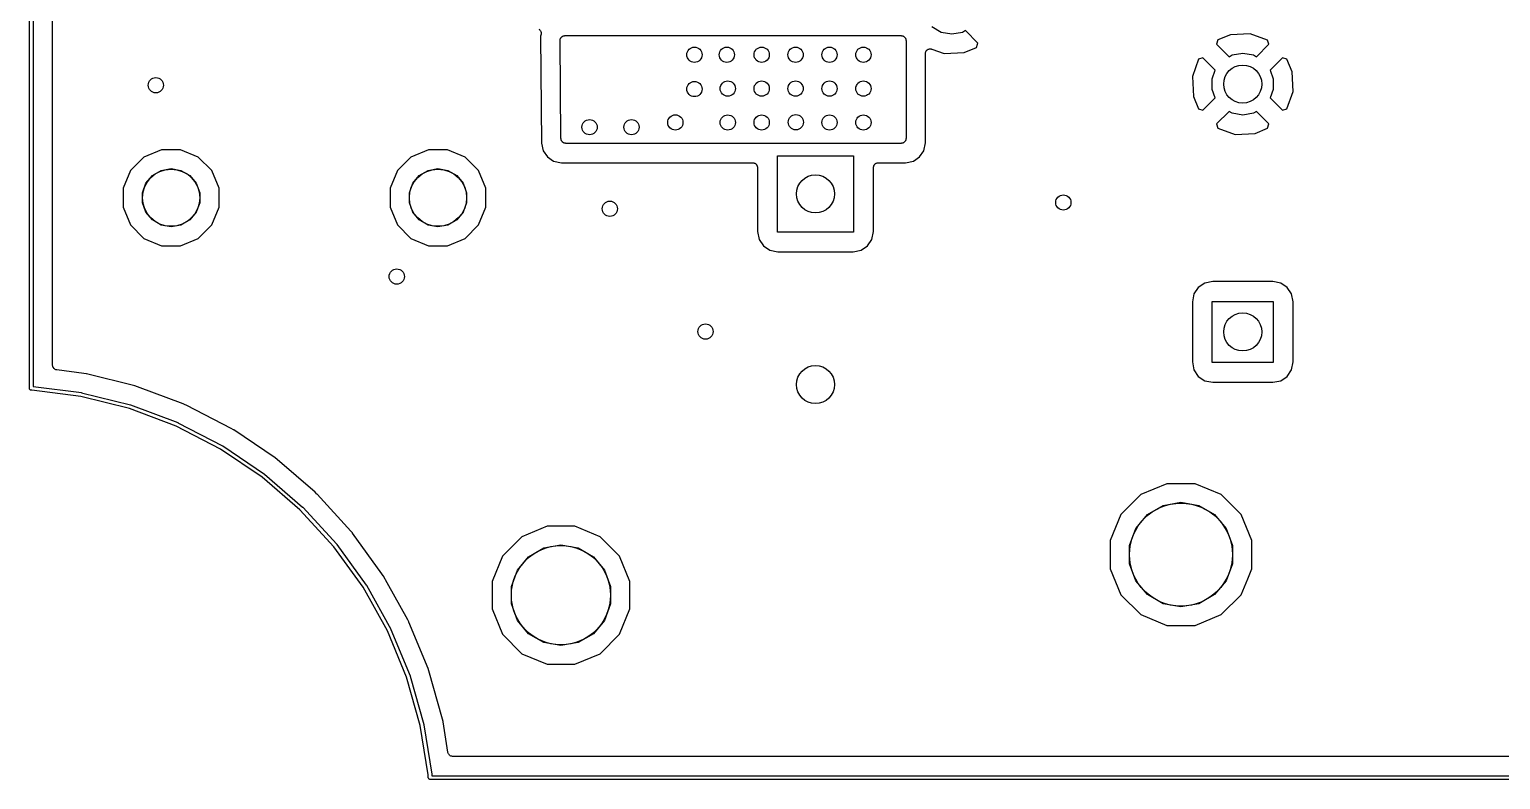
# Model space of a CAD drawing. Extents: x 202.7 to 262.5, y -125.5 to -33.7.
# Drawn here: x 202.71 to 241.29, y -125.46 to -105.79 of the extents above; entities that cross this region are included whole.
import ezdxf

# ---------------------------------------------------------------- set-up
doc = ezdxf.new("R2010")
doc.units = 0
doc.header["$MEASUREMENT"] = 0
doc.layers.add('BLACK', color=7, linetype='CONTINUOUS')

msp = doc.modelspace()

# ---------------------------------------------------------------- linework, layer by layer
at = {"layer": 'BLACK', "linetype": 'CONTINUOUS'}
for p, q in [((202.71, -115.204), (202.71, -44.0656)), ((202.81, -44.117), (202.81, -115.151)), ((203.318, -114.591), (203.318, -77.177)), ((216.067, -105.777), (216.085, -105.788)), ((216.085, -105.788), (216.086, -105.788)), ((216.086, -105.788), (216.086, -105.789)), ((216.086, -105.789), (216.1, -105.805)), ((216.1, -105.805), (216.113, -105.822)), ((216.113, -105.822), (216.114, -105.822)), ((216.114, -105.822), (216.114, -105.823)), ((216.114, -105.823), (216.121, -105.843)), ((216.128, -105.909), (216.117, -105.967)), ((216.117, -105.967), (216.142, -108.767)), ((216.121, -105.843), (216.128, -105.863)), ((216.128, -105.863), (216.128, -105.864)), ((216.128, -105.864), (216.129, -105.865)), ((216.129, -105.865), (216.128, -105.886)), ((216.128, -105.886), (216.128, -105.907)), ((216.128, -105.907), (216.128, -105.908)), ((216.128, -105.908), (216.128, -105.909)), ((216.626, -106.078), (216.628, -106.067)), ((216.649, -108.649), (216.626, -106.078)), ((216.628, -106.055), (216.632, -106.045)), ((216.628, -106.067), (216.628, -106.055)), ((216.632, -106.045), (216.633, -106.035)), ((216.633, -106.035), (216.639, -106.024)), ((216.639, -106.024), (216.643, -106.013)), ((216.643, -106.013), (216.65, -106.005)), ((216.65, -106.005), (216.655, -105.996)), ((216.655, -105.996), (216.664, -105.989)), ((216.664, -105.989), (216.671, -105.98)), ((216.671, -105.98), (216.681, -105.974)), ((216.681, -105.974), (216.689, -105.968)), ((216.689, -105.968), (216.7, -105.963)), ((216.7, -105.963), (216.71, -105.958)), ((216.71, -105.958), (216.72, -105.956)), ((216.72, -105.956), (216.73, -105.952)), ((216.73, -105.952), (216.742, -105.952)), ((216.742, -105.952), (216.753, -105.95)), ((216.753, -105.95), (225.573, -105.95)), ((225.573, -105.95), (225.584, -105.952)), ((225.584, -105.952), (225.595, -105.952)), ((225.595, -105.952), (225.605, -105.956)), ((225.605, -105.956), (225.616, -105.958)), ((225.616, -105.958), (225.626, -105.963)), ((225.626, -105.963), (225.636, -105.967)), ((225.636, -105.967), (225.645, -105.974)), ((225.645, -105.974), (225.655, -105.98)), ((225.655, -105.98), (225.662, -105.988)), ((225.662, -105.988), (225.67, -105.995)), ((225.67, -105.995), (225.676, -106.005)), ((225.676, -106.005), (225.683, -106.013)), ((225.683, -106.013), (225.687, -106.024)), ((225.687, -106.024), (225.692, -106.034)), ((225.692, -106.034), (225.694, -106.045)), ((225.694, -106.045), (225.698, -106.055)), ((225.698, -106.055), (225.698, -106.066)), ((225.698, -106.066), (225.7, -106.077)), ((225.7, -106.077), (225.7, -108.648)), ((226.622, -105.863), (226.378, -105.722)), ((226.9, -105.912), (226.622, -105.863)), ((227.178, -105.863), (226.9, -105.912)), ((227.258, -105.817), (227.178, -105.863)), ((227.585, -106.144), (227.258, -105.817)), ((233.88, -106.06), (233.845, -106.176)), ((234.205, -105.926), (233.88, -106.06)), ((234.728, -105.901), (234.205, -105.926)), ((235.181, -106.064), (234.728, -105.901)), ((235.215, -106.176), (235.181, -106.064)), ((226.208, -106.422), (226.21, -106.411)), ((226.208, -108.762), (226.208, -106.422)), ((226.21, -106.4), (226.214, -106.39)), ((226.21, -106.411), (226.21, -106.4)), ((226.214, -106.39), (226.216, -106.378)), ((226.216, -106.378), (226.221, -106.369)), ((226.221, -106.369), (226.225, -106.359)), ((226.225, -106.359), (226.232, -106.35)), ((226.232, -106.35), (226.238, -106.34)), ((226.238, -106.34), (226.246, -106.333)), ((226.246, -106.333), (226.253, -106.325)), ((226.253, -106.325), (226.263, -106.319)), ((226.263, -106.319), (226.272, -106.312)), ((226.272, -106.312), (226.282, -106.308)), ((226.282, -106.308), (226.291, -106.303)), ((226.291, -106.303), (226.302, -106.301)), ((226.302, -106.301), (226.313, -106.297)), ((226.313, -106.297), (226.324, -106.297)), ((226.324, -106.297), (226.334, -106.295)), ((226.334, -106.295), (226.346, -106.297)), ((226.346, -106.297), (226.357, -106.297)), ((226.357, -106.297), (226.367, -106.3)), ((226.367, -106.3), (226.378, -106.302)), ((226.378, -106.302), (226.702, -106.419)), ((226.702, -106.419), (227.225, -106.394)), ((227.225, -106.394), (227.55, -106.26)), ((227.55, -106.26), (227.575, -106.176)), ((227.575, -106.176), (227.585, -106.144)), ((227.575, -106.176), (227.575, -106.176)), ((233.845, -106.176), (234.172, -106.503)), ((234.172, -106.503), (234.252, -106.457)), ((234.252, -106.457), (234.53, -106.408)), ((234.53, -106.408), (234.808, -106.457)), ((234.808, -106.457), (234.888, -106.503)), ((234.888, -106.503), (235.215, -106.176)), ((233.374, -106.569), (233.211, -107.022)), ((233.486, -106.535), (233.374, -106.569)), ((233.81, -106.859), (233.486, -106.535)), ((233.73, -107.079), (233.81, -106.859)), ((235.574, -106.535), (235.25, -106.859)), ((235.25, -106.859), (235.33, -107.079)), ((235.69, -106.57), (235.574, -106.535)), ((235.824, -106.895), (235.69, -106.57)), ((233.211, -107.022), (233.236, -107.545)), ((233.73, -107.361), (233.73, -107.079)), ((235.33, -107.079), (235.33, -107.361)), ((235.849, -107.418), (235.824, -106.895)), ((233.236, -107.545), (233.37, -107.87)), ((233.486, -107.905), (233.81, -107.581)), ((233.81, -107.581), (233.73, -107.361)), ((235.33, -107.361), (235.25, -107.581)), ((235.25, -107.581), (235.574, -107.905)), ((235.686, -107.871), (235.849, -107.418)), ((233.37, -107.87), (233.486, -107.905)), ((234.172, -107.937), (233.845, -108.264)), ((234.252, -107.983), (234.172, -107.937)), ((234.53, -108.032), (234.252, -107.983)), ((234.808, -107.983), (234.53, -108.032)), ((234.888, -107.937), (234.808, -107.983)), ((235.215, -108.264), (234.888, -107.937)), ((235.574, -107.905), (235.686, -107.871)), ((233.845, -108.264), (233.879, -108.376)), ((233.879, -108.376), (234.332, -108.539)), ((234.855, -108.514), (235.18, -108.38)), ((235.18, -108.38), (235.215, -108.264)), ((216.142, -108.767), (216.183, -108.968)), ((216.651, -108.659), (216.649, -108.649)), ((216.651, -108.67), (216.651, -108.659)), ((216.655, -108.681), (216.651, -108.67)), ((216.657, -108.692), (216.655, -108.681)), ((216.662, -108.702), (216.657, -108.692)), ((216.666, -108.712), (216.662, -108.702)), ((216.673, -108.72), (216.666, -108.712)), ((216.679, -108.73), (216.673, -108.72)), ((216.687, -108.737), (216.679, -108.73)), ((216.694, -108.745), (216.687, -108.737)), ((216.704, -108.751), (216.694, -108.745)), ((216.713, -108.759), (216.704, -108.751)), ((216.723, -108.762), (216.713, -108.759)), ((216.732, -108.767), (216.723, -108.762)), ((216.744, -108.769), (216.732, -108.767)), ((216.755, -108.773), (216.744, -108.769)), ((216.765, -108.773), (216.755, -108.773)), ((216.776, -108.775), (216.765, -108.773)), ((225.573, -108.775), (216.776, -108.775)), ((225.584, -108.773), (225.573, -108.775)), ((225.595, -108.773), (225.584, -108.773)), ((225.605, -108.769), (225.595, -108.773)), ((225.616, -108.767), (225.605, -108.769)), ((225.626, -108.762), (225.616, -108.767)), ((225.636, -108.758), (225.626, -108.762)), ((225.645, -108.751), (225.636, -108.758)), ((225.655, -108.745), (225.645, -108.751)), ((225.662, -108.737), (225.655, -108.745)), ((225.67, -108.73), (225.662, -108.737)), ((225.676, -108.72), (225.67, -108.73)), ((225.683, -108.712), (225.676, -108.72)), ((225.687, -108.701), (225.683, -108.712)), ((225.692, -108.691), (225.687, -108.701)), ((225.694, -108.68), (225.692, -108.691)), ((225.698, -108.67), (225.694, -108.68)), ((225.7, -108.648), (225.698, -108.659)), ((225.698, -108.659), (225.698, -108.67)), ((226.167, -108.968), (226.208, -108.762)), ((234.332, -108.539), (234.855, -108.514)), ((205.712, -109.134), (205.359, -109.487)), ((206.175, -108.942), (205.712, -109.134)), ((206.675, -108.942), (206.175, -108.942)), ((207.138, -109.134), (206.675, -108.942)), ((207.491, -109.487), (207.138, -109.134)), ((212.712, -109.134), (212.359, -109.487)), ((213.175, -108.942), (212.712, -109.134)), ((213.675, -108.942), (213.175, -108.942)), ((214.138, -109.134), (213.675, -108.942)), ((214.491, -109.487), (214.138, -109.134)), ((216.183, -108.968), (216.293, -109.132)), ((216.293, -109.132), (216.457, -109.242)), ((222.325, -111.1), (222.325, -109.1)), ((222.325, -109.1), (224.325, -109.1)), ((224.325, -109.1), (224.325, -111.1)), ((225.893, -109.242), (226.057, -109.132)), ((226.057, -109.132), (226.167, -108.968)), ((205.359, -109.487), (205.167, -109.95)), ((205.935, -109.617), (206.165, -109.484)), ((206.165, -109.484), (206.425, -109.438)), ((206.425, -109.438), (206.685, -109.484)), ((206.685, -109.484), (206.915, -109.617)), ((207.683, -109.95), (207.491, -109.487)), ((212.359, -109.487), (212.167, -109.95)), ((212.935, -109.617), (213.165, -109.484)), ((213.165, -109.484), (213.425, -109.438)), ((213.425, -109.438), (213.685, -109.484)), ((213.685, -109.484), (213.915, -109.617)), ((214.683, -109.95), (214.491, -109.487)), ((216.457, -109.242), (216.663, -109.283)), ((216.663, -109.283), (221.678, -109.283)), ((221.678, -109.283), (221.688, -109.285)), ((221.688, -109.285), (221.7, -109.285)), ((221.7, -109.285), (221.71, -109.289)), ((221.71, -109.289), (221.721, -109.291)), ((221.721, -109.291), (221.731, -109.296)), ((221.731, -109.296), (221.741, -109.3)), ((221.741, -109.3), (221.75, -109.307)), ((221.75, -109.307), (221.759, -109.313)), ((221.759, -109.313), (221.766, -109.321)), ((221.766, -109.321), (221.775, -109.328)), ((221.775, -109.328), (221.78, -109.338)), ((221.78, -109.338), (221.788, -109.346)), ((221.788, -109.346), (221.791, -109.357)), ((221.791, -109.357), (221.797, -109.367)), ((221.797, -109.367), (221.799, -109.378)), ((221.799, -109.378), (221.803, -109.388)), ((221.803, -109.388), (221.803, -109.399)), ((221.803, -109.399), (221.805, -109.41)), ((221.805, -109.41), (221.805, -111.087)), ((224.845, -109.41), (224.847, -109.399)), ((224.845, -111.087), (224.845, -109.41)), ((224.847, -109.388), (224.851, -109.378)), ((224.847, -109.399), (224.847, -109.388)), ((224.851, -109.378), (224.853, -109.367)), ((224.853, -109.367), (224.859, -109.357)), ((224.859, -109.357), (224.862, -109.346)), ((224.862, -109.346), (224.87, -109.338)), ((224.87, -109.338), (224.875, -109.328)), ((224.875, -109.328), (224.884, -109.321)), ((224.884, -109.321), (224.891, -109.313)), ((224.891, -109.313), (224.9, -109.307)), ((224.9, -109.307), (224.909, -109.3)), ((224.909, -109.3), (224.919, -109.296)), ((224.919, -109.296), (224.929, -109.291)), ((224.929, -109.291), (224.94, -109.289)), ((224.94, -109.289), (224.95, -109.285)), ((224.95, -109.285), (224.962, -109.285)), ((224.962, -109.285), (224.972, -109.283)), ((224.972, -109.283), (225.687, -109.283)), ((225.687, -109.283), (225.893, -109.242)), ((205.167, -109.95), (205.167, -110.45)), ((205.675, -110.068), (205.765, -109.819)), ((205.765, -109.819), (205.935, -109.617)), ((206.915, -109.617), (207.085, -109.819)), ((207.085, -109.819), (207.175, -110.068)), ((207.683, -110.45), (207.683, -109.95)), ((212.167, -109.95), (212.167, -110.45)), ((212.675, -110.068), (212.765, -109.819)), ((212.765, -109.819), (212.935, -109.617)), ((213.915, -109.617), (214.085, -109.819)), ((214.085, -109.819), (214.175, -110.068)), ((214.683, -110.45), (214.683, -109.95)), ((205.675, -110.332), (205.675, -110.068)), ((205.765, -110.581), (205.675, -110.332)), ((207.175, -110.332), (207.085, -110.581)), ((207.175, -110.068), (207.175, -110.332)), ((212.675, -110.332), (212.675, -110.068)), ((212.765, -110.581), (212.675, -110.332)), ((214.175, -110.332), (214.085, -110.581)), ((214.175, -110.068), (214.175, -110.332)), ((205.167, -110.45), (205.359, -110.913)), ((205.935, -110.783), (205.765, -110.581)), ((207.085, -110.581), (206.915, -110.783)), ((207.491, -110.913), (207.683, -110.45)), ((212.167, -110.45), (212.359, -110.913)), ((212.935, -110.783), (212.765, -110.581)), ((214.085, -110.581), (213.915, -110.783)), ((214.491, -110.913), (214.683, -110.45)), ((205.359, -110.913), (205.712, -111.266)), ((206.165, -110.916), (205.935, -110.783)), ((206.425, -110.962), (206.165, -110.916)), ((206.685, -110.916), (206.425, -110.962)), ((206.915, -110.783), (206.685, -110.916)), ((207.138, -111.266), (207.491, -110.913)), ((212.359, -110.913), (212.712, -111.266)), ((213.165, -110.916), (212.935, -110.783)), ((213.425, -110.962), (213.165, -110.916)), ((213.685, -110.916), (213.425, -110.962)), ((213.915, -110.783), (213.685, -110.916)), ((214.138, -111.266), (214.491, -110.913)), ((221.805, -111.087), (221.846, -111.298)), ((224.325, -111.1), (222.325, -111.1)), ((224.804, -111.298), (224.845, -111.087)), ((205.712, -111.266), (206.175, -111.458)), ((206.175, -111.458), (206.675, -111.458)), ((206.675, -111.458), (207.138, -111.266)), ((212.712, -111.266), (213.175, -111.458)), ((213.175, -111.458), (213.675, -111.458)), ((213.675, -111.458), (214.138, -111.266)), ((221.846, -111.298), (221.959, -111.466)), ((221.959, -111.466), (222.127, -111.579)), ((224.523, -111.579), (224.691, -111.466)), ((224.691, -111.466), (224.804, -111.298)), ((222.127, -111.579), (222.338, -111.62)), ((222.338, -111.62), (224.312, -111.62)), ((224.312, -111.62), (224.523, -111.579)), ((233.364, -112.554), (233.251, -112.722)), ((233.532, -112.441), (233.364, -112.554)), ((233.743, -112.4), (233.532, -112.441)), ((235.317, -112.4), (233.743, -112.4)), ((235.528, -112.441), (235.317, -112.4)), ((235.696, -112.554), (235.528, -112.441)), ((235.809, -112.722), (235.696, -112.554)), ((233.251, -112.722), (233.21, -112.933)), ((233.21, -112.933), (233.21, -114.507)), ((233.73, -114.52), (233.73, -112.92)), ((233.73, -112.92), (235.33, -112.92)), ((235.33, -112.92), (235.33, -114.52)), ((235.85, -112.933), (235.809, -112.722)), ((235.85, -114.507), (235.85, -112.933)), ((233.21, -114.507), (233.251, -114.718)), ((235.33, -114.52), (233.73, -114.52)), ((235.809, -114.718), (235.85, -114.507)), ((203.319, -114.594), (203.318, -114.591)), ((203.318, -114.597), (203.319, -114.594)), ((203.322, -114.616), (203.318, -114.597)), ((203.326, -114.635), (203.322, -114.616)), ((203.327, -114.637), (203.326, -114.635)), ((203.328, -114.64), (203.327, -114.637)), ((203.338, -114.656), (203.328, -114.64)), ((203.348, -114.673), (203.338, -114.656)), ((203.35, -114.675), (203.348, -114.673)), ((203.352, -114.678), (203.35, -114.675)), ((203.367, -114.689), (203.352, -114.678)), ((203.381, -114.701), (203.367, -114.689)), ((203.384, -114.702), (203.381, -114.701)), ((203.387, -114.704), (203.384, -114.702)), ((203.405, -114.71), (203.387, -114.704)), ((203.423, -114.716), (203.405, -114.71)), ((203.426, -114.716), (203.423, -114.716)), ((203.429, -114.717), (203.426, -114.716)), ((204.135, -114.807), (203.429, -114.717)), ((204.2, -114.819), (204.135, -114.807)), ((204.201, -114.819), (204.2, -114.819)), ((204.202, -114.82), (204.201, -114.819)), ((204.204, -114.82), (204.202, -114.82)), ((204.206, -114.821), (204.204, -114.82)), ((204.204, -114.82), (204.204, -114.82)), ((205.478, -115.137), (204.206, -114.821)), ((233.251, -114.718), (233.364, -114.886)), ((233.364, -114.886), (233.532, -114.999)), ((235.528, -114.999), (235.696, -114.886)), ((235.696, -114.886), (235.809, -114.718)), ((202.712, -115.217), (202.71, -115.204)), ((202.721, -115.233), (202.712, -115.217)), ((202.735, -115.244), (202.721, -115.233)), ((202.751, -115.25), (202.735, -115.244)), ((202.769, -115.25), (202.751, -115.25)), ((202.777, -115.247), (202.769, -115.25)), ((204.058, -115.411), (202.777, -115.247)), ((202.81, -115.151), (204.074, -115.312)), ((204.074, -115.312), (204.079, -115.313)), ((204.079, -115.313), (204.079, -115.313)), ((204.079, -115.313), (204.08, -115.313)), ((204.08, -115.313), (205.359, -115.631)), ((205.542, -115.156), (205.478, -115.137)), ((205.544, -115.157), (205.542, -115.156)), ((205.542, -115.156), (205.542, -115.156)), ((205.545, -115.158), (205.544, -115.157)), ((205.546, -115.158), (205.545, -115.158)), ((205.547, -115.159), (205.546, -115.158)), ((206.744, -115.61), (205.547, -115.159)), ((233.532, -114.999), (233.743, -115.04)), ((233.743, -115.04), (235.317, -115.04)), ((235.317, -115.04), (235.528, -114.999)), ((205.332, -115.727), (204.058, -115.411)), ((206.56, -116.19), (205.332, -115.727)), ((205.359, -115.631), (205.359, -115.631)), ((205.359, -115.631), (205.359, -115.631)), ((205.359, -115.631), (205.364, -115.632)), ((205.364, -115.632), (205.364, -115.633)), ((205.364, -115.633), (205.365, -115.633)), ((205.365, -115.633), (206.598, -116.098)), ((206.774, -115.621), (206.744, -115.61)), ((206.744, -115.61), (206.744, -115.61)), ((206.835, -115.648), (206.774, -115.621)), ((206.837, -115.649), (206.835, -115.648)), ((206.835, -115.648), (206.835, -115.648)), ((206.838, -115.65), (206.837, -115.649)), ((206.84, -115.651), (206.838, -115.65)), ((206.838, -115.65), (206.838, -115.65)), ((208.005, -116.254), (206.84, -115.651)), ((206.598, -116.098), (206.603, -116.1)), ((206.603, -116.1), (206.603, -116.1)), ((206.603, -116.1), (206.603, -116.1)), ((206.603, -116.1), (207.774, -116.706)), ((207.725, -116.794), (206.56, -116.19)), ((208.062, -116.287), (208.005, -116.254)), ((208.063, -116.288), (208.062, -116.287)), ((208.062, -116.287), (208.062, -116.287)), ((208.064, -116.289), (208.063, -116.288)), ((208.065, -116.29), (208.064, -116.289)), ((208.067, -116.29), (208.065, -116.29)), ((209.153, -117.025), (208.067, -116.29)), ((208.812, -117.529), (207.725, -116.794)), ((207.774, -116.706), (207.774, -116.706)), ((207.774, -116.706), (207.774, -116.706)), ((207.774, -116.706), (207.778, -116.709)), ((207.778, -116.709), (207.779, -116.709)), ((207.779, -116.709), (207.779, -116.709)), ((207.779, -116.709), (208.871, -117.448)), ((209.206, -117.065), (209.153, -117.025)), ((209.207, -117.066), (209.206, -117.065)), ((209.206, -117.065), (209.206, -117.065)), ((209.208, -117.067), (209.207, -117.066)), ((209.209, -117.068), (209.208, -117.067)), ((209.21, -117.069), (209.209, -117.068)), ((210.203, -117.925), (209.21, -117.069)), ((209.806, -118.386), (208.812, -117.529)), ((208.871, -117.448), (208.875, -117.451)), ((208.875, -117.451), (208.875, -117.451)), ((208.875, -117.451), (208.875, -117.451)), ((208.875, -117.451), (209.874, -118.312)), ((210.251, -117.971), (210.203, -117.925)), ((210.252, -117.972), (210.251, -117.971)), ((210.251, -117.971), (210.251, -117.971)), ((210.253, -117.973), (210.252, -117.972)), ((210.254, -117.974), (210.253, -117.973)), ((210.255, -117.975), (210.254, -117.974)), ((211.141, -118.941), (210.255, -117.975)), ((231.858, -117.985), (231.335, -118.508)), ((232.54, -117.702), (231.858, -117.985)), ((233.28, -117.702), (232.54, -117.702)), ((233.962, -117.985), (233.28, -117.702)), ((234.485, -118.508), (233.962, -117.985)), ((210.694, -119.353), (209.806, -118.386)), ((209.874, -118.312), (209.874, -118.312)), ((209.874, -118.312), (209.874, -118.312)), ((209.874, -118.312), (209.878, -118.315)), ((209.878, -118.315), (209.878, -118.316)), ((209.878, -118.316), (209.878, -118.316)), ((209.878, -118.316), (210.769, -119.287)), ((232.029, -118.51), (232.441, -118.272)), ((232.441, -118.272), (232.91, -118.189)), ((232.91, -118.189), (233.379, -118.272)), ((233.379, -118.272), (233.791, -118.51)), ((216.29, -118.817), (215.626, -119.092)), ((217.01, -118.817), (216.29, -118.817)), ((217.674, -119.092), (217.01, -118.817)), ((231.335, -118.508), (231.052, -119.19)), ((231.723, -118.875), (232.029, -118.51)), ((233.791, -118.51), (234.097, -118.875)), ((234.768, -119.19), (234.485, -118.508)), ((211.183, -118.992), (211.141, -118.941)), ((211.184, -118.993), (211.183, -118.992)), ((211.185, -118.994), (211.184, -118.993)), ((211.185, -118.995), (211.185, -118.994)), ((211.186, -118.996), (211.185, -118.995)), ((211.187, -118.997), (211.186, -118.996)), ((211.955, -120.06), (211.187, -118.997)), ((215.626, -119.092), (215.117, -119.601)), ((217.837, -119.255), (217.674, -119.092)), ((231.052, -119.19), (231.052, -119.93)), ((231.56, -119.322), (231.723, -118.875)), ((234.097, -118.875), (234.26, -119.322)), ((234.768, -119.93), (234.768, -119.19)), ((211.462, -120.417), (210.694, -119.353)), ((210.769, -119.287), (210.772, -119.291)), ((210.772, -119.291), (210.773, -119.291)), ((210.773, -119.291), (210.773, -119.292)), ((210.773, -119.292), (211.545, -120.36)), ((215.117, -119.601), (214.842, -120.265)), ((215.801, -119.614), (216.199, -119.385)), ((216.199, -119.385), (216.65, -119.305)), ((216.65, -119.305), (217.101, -119.385)), ((217.101, -119.385), (217.499, -119.614)), ((218.183, -119.601), (217.837, -119.255)), ((217.837, -119.255), (217.837, -119.255)), ((218.458, -120.265), (218.183, -119.601)), ((231.56, -119.798), (231.56, -119.322)), ((234.26, -119.322), (234.26, -119.798)), ((215.35, -120.396), (215.507, -119.965)), ((215.507, -119.965), (215.801, -119.614)), ((217.499, -119.614), (217.793, -119.965)), ((217.793, -119.965), (217.95, -120.396)), ((231.052, -119.93), (231.335, -120.612)), ((231.723, -120.245), (231.56, -119.798)), ((234.26, -119.798), (234.097, -120.245)), ((234.66, -120.192), (234.768, -119.93)), ((211.545, -120.36), (211.545, -120.36)), ((211.545, -120.36), (211.545, -120.36)), ((211.545, -120.36), (211.547, -120.365)), ((211.547, -120.365), (211.548, -120.365)), ((211.548, -120.365), (211.548, -120.365)), ((211.548, -120.365), (212.189, -121.517)), ((211.99, -120.116), (211.955, -120.06)), ((211.991, -120.116), (211.99, -120.116)), ((211.991, -120.118), (211.991, -120.116)), ((211.992, -120.119), (211.991, -120.118)), ((211.992, -120.12), (211.992, -120.119)), ((211.993, -120.121), (211.992, -120.12)), ((212.094, -120.302), (211.993, -120.121)), ((212.632, -121.267), (212.094, -120.302)), ((212.094, -120.302), (212.094, -120.302)), ((214.842, -120.265), (214.842, -120.985)), ((218.458, -120.985), (218.458, -120.265)), ((232.029, -120.61), (231.723, -120.245)), ((234.097, -120.245), (233.791, -120.61)), ((234.485, -120.612), (234.66, -120.192)), ((234.66, -120.192), (234.66, -120.192)), ((212.101, -121.563), (211.462, -120.417)), ((215.35, -120.854), (215.35, -120.396)), ((217.95, -120.396), (217.95, -120.854)), ((231.335, -120.612), (231.858, -121.135)), ((232.441, -120.848), (232.029, -120.61)), ((233.791, -120.61), (233.379, -120.848)), ((233.962, -121.135), (234.485, -120.612)), ((214.842, -120.985), (215.117, -121.649)), ((215.507, -121.285), (215.35, -120.854)), ((217.95, -120.854), (217.793, -121.285)), ((218.183, -121.649), (218.458, -120.985)), ((231.858, -121.135), (232.54, -121.418)), ((232.91, -120.931), (232.441, -120.848)), ((233.379, -120.848), (232.91, -120.931)), ((233.28, -121.418), (233.962, -121.135)), ((212.189, -121.517), (212.189, -121.517)), ((212.189, -121.517), (212.189, -121.517)), ((212.189, -121.517), (212.192, -121.521)), ((212.192, -121.521), (212.192, -121.522)), ((212.192, -121.522), (212.192, -121.522)), ((212.192, -121.522), (212.695, -122.74)), ((212.661, -121.326), (212.632, -121.267)), ((212.662, -121.328), (212.661, -121.326)), ((212.661, -121.326), (212.661, -121.326)), ((212.662, -121.329), (212.662, -121.328)), ((212.662, -121.33), (212.662, -121.329)), ((212.663, -121.332), (212.662, -121.33)), ((213.163, -122.544), (212.663, -121.332)), ((215.801, -121.636), (215.507, -121.285)), ((217.793, -121.285), (217.499, -121.636)), ((232.54, -121.418), (233.28, -121.418)), ((212.601, -122.776), (212.101, -121.563)), ((215.117, -121.649), (215.626, -122.158)), ((216.199, -121.865), (215.801, -121.636)), ((216.65, -121.945), (216.199, -121.865)), ((217.101, -121.865), (216.65, -121.945)), ((217.499, -121.636), (217.101, -121.865)), ((217.674, -122.158), (218.183, -121.649)), ((215.626, -122.158), (216.29, -122.433)), ((217.01, -122.433), (217.674, -122.158)), ((213.185, -122.606), (213.163, -122.544)), ((213.186, -122.606), (213.185, -122.606)), ((213.186, -122.608), (213.186, -122.606)), ((213.186, -122.609), (213.186, -122.608)), ((213.186, -122.61), (213.186, -122.609)), ((213.187, -122.612), (213.186, -122.61)), ((213.543, -123.874), (213.187, -122.612)), ((216.29, -122.433), (217.01, -122.433)), ((212.957, -124.039), (212.601, -122.776)), ((212.695, -122.74), (212.697, -122.745)), ((212.697, -122.745), (212.697, -122.746)), ((212.697, -122.746), (212.697, -122.746)), ((212.697, -122.746), (213.054, -124.015)), ((213.164, -125.336), (212.957, -124.039)), ((213.054, -124.015), (213.054, -124.015)), ((213.054, -124.015), (213.054, -124.015)), ((213.054, -124.015), (213.056, -124.02)), ((213.056, -124.02), (213.056, -124.02)), ((213.056, -124.02), (213.056, -124.02)), ((213.056, -124.02), (213.263, -125.322)), ((213.557, -123.938), (213.543, -123.874)), ((213.557, -123.939), (213.557, -123.938)), ((213.557, -123.941), (213.557, -123.939)), ((213.558, -123.942), (213.557, -123.941)), ((213.558, -123.943), (213.558, -123.942)), ((213.558, -123.944), (213.558, -123.943)), ((213.685, -124.745), (213.558, -123.944)), ((213.686, -124.746), (213.685, -124.745)), ((213.686, -124.747), (213.686, -124.746)), ((213.693, -124.767), (213.686, -124.747)), ((213.7, -124.787), (213.693, -124.767)), ((213.701, -124.788), (213.7, -124.787)), ((213.7, -124.787), (213.7, -124.787)), ((213.714, -124.805), (213.701, -124.788)), ((213.727, -124.821), (213.714, -124.805)), ((213.728, -124.821), (213.727, -124.821)), ((213.729, -124.822), (213.728, -124.821)), ((213.747, -124.833), (213.729, -124.822)), ((213.765, -124.844), (213.747, -124.833)), ((213.766, -124.844), (213.765, -124.844)), ((213.767, -124.844), (213.766, -124.844)), ((213.788, -124.848), (213.767, -124.844)), ((213.809, -124.852), (213.788, -124.848)), ((213.81, -124.852), (213.809, -124.852)), ((213.811, -124.852), (213.81, -124.852)), ((252.192, -124.852), (213.811, -124.852)), ((213.17, -125.405), (213.164, -125.336)), ((213.263, -125.322), (213.263, -125.324)), ((213.263, -125.324), (213.263, -125.325)), ((213.263, -125.325), (213.266, -125.36)), ((213.266, -125.36), (252.758, -125.36)), ((213.171, -125.411), (213.17, -125.405)), ((213.173, -125.416), (213.171, -125.411)), ((213.175, -125.422), (213.173, -125.416)), ((213.178, -125.427), (213.175, -125.422)), ((213.181, -125.431), (213.178, -125.427)), ((213.185, -125.436), (213.181, -125.431)), ((213.189, -125.44), (213.185, -125.436)), ((213.19, -125.44), (213.189, -125.44)), ((213.197, -125.449), (213.19, -125.44)), ((213.213, -125.458), (213.197, -125.449)), ((213.226, -125.46), (213.213, -125.458)), ((252.799, -125.46), (213.226, -125.46))]:
    msp.add_line(p, q, dxfattribs=at)
at = {"layer": 'BLACK'}
for centre, radius in [((220.15, -106.45), 0.2), ((221, -106.45), 0.2), ((221.914, -106.45), 0.2), ((222.803, -106.45), 0.2), ((223.692, -106.45), 0.2), ((224.581, -106.45), 0.2), ((234.53, -107.22), 0.5), ((234.53, -107.22), 0.5), ((206.025, -107.25), 0.2), ((220.15, -107.35), 0.2), ((221.025, -107.339), 0.2), ((221.914, -107.339), 0.2), ((222.803, -107.339), 0.2), ((223.692, -107.339), 0.2), ((224.581, -107.339), 0.2), ((219.65, -108.225), 0.2), ((221.025, -108.228), 0.2), ((221.914, -108.228), 0.2), ((222.81, -108.22), 0.2), ((223.692, -108.228), 0.2), ((224.581, -108.228), 0.2), ((217.4, -108.35), 0.2), ((218.5, -108.35), 0.2), ((206.425, -110.2), 0.75), ((206.425, -110.2), 0.75), ((213.425, -110.2), 0.75), ((213.425, -110.2), 0.75), ((223.325, -110.1), 0.5), ((223.325, -110.1), 0.5), ((217.932, -110.49), 0.2), ((229.825, -110.325), 0.2), ((212.344, -112.268), 0.2), ((234.53, -113.72), 0.5), ((234.53, -113.72), 0.5), ((220.44, -113.71), 0.2), ((223.325, -115.1), 0.5), ((223.325, -115.1), 0.5), ((232.91, -119.56), 1.35), ((232.91, -119.56), 1.35), ((216.65, -120.625), 1.3), ((216.65, -120.625), 1.3)]:
    msp.add_circle(centre, radius, dxfattribs=at)

doc.saveas('drawing.dxf')
